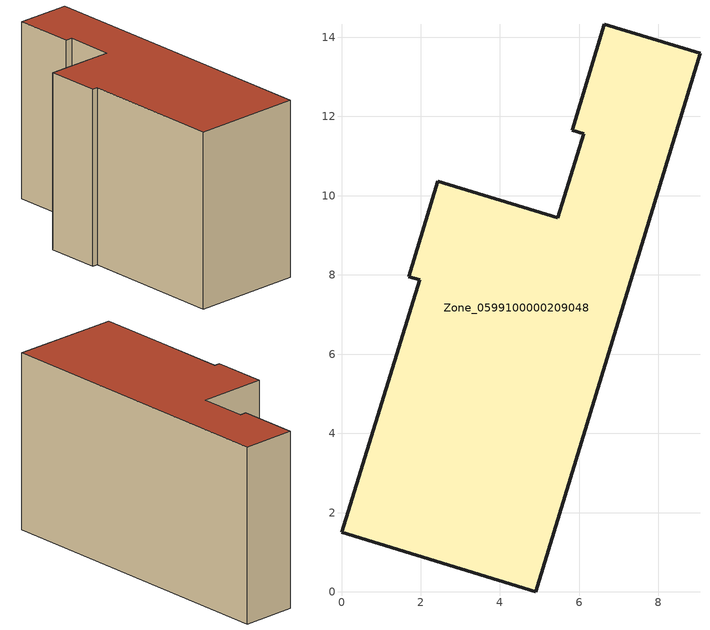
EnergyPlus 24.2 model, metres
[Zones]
Zone_0599100000209048
 floor ground (C_G): 1.97,7.88 1.7,7.96 2.43,10.36 5.46,9.44 6.11,11.56 5.82,11.65 6.63,14.33 9.05,13.59 4.9,0 0,1.5 z0
 wall outside (C_F): 9.05,13.59 6.63,14.33 5.82,11.65 6.11,11.56 5.46,9.44 2.43,10.36 1.7,7.96 1.97,7.88 0,1.5 4.9,0 9.05,13.59 z0:8.26
 roof outside (C_R): 6.11,11.56 5.46,9.44 2.43,10.36 1.7,7.96 1.97,7.88 0,1.5 4.9,0 9.05,13.59 6.63,14.33 5.82,11.65 z8.26
[BUILDING]
Pand.0599100000209048: North Axis=0; Terrain=City; Loads Convergence Tolerance Value=0.04; Temperature Convergence Tolerance Value=0.4; Solar Distribution=FullExterior; Maximum Number of Warmup Days=25; Minimum Number of Warmup Days=1
[Site:Location]
Rotterdam.The.Hague.AP_ZH_NLD Design_Conditions: Latitude=51.96; Longitude=4.45; Time Zone=1; Elevation=-4.5
[SITE:GROUNDTEMPERATURE:BUILDINGSURFACE]
18, 18, 18, 18, 18, 18, 18, 18, 18, 18, 18, 18
[MATERIAL] Thermal Absorptance=0.9; Solar Absorptance=0.7; Visible Absorptance=0.7
Name | Roughness | Thickness | Conductivity | Density | Specific Heat
G.TI.1975-1991 | MediumSmooth | 0.15 | 0.288461 | 540 | 1210
F.TI.1975-1991 | Rough | 0.3 | 0.230769 | 1920 | 840
R.TI.1975-1991 | MediumRough | 0.2 | 0.153846 | 1500 | 1000
[CONSTRUCTION]
C_G: G.TI.1975-1991
C_F: F.TI.1975-1991
C_R: R.TI.1975-1991
[ZONE]
Zone_0599100000209048: Type=1; Multiplier=1; Ceiling Height=Autocalculate; Volume=Autocalculate; Floor Area=autocalculate; Part of Total Floor Area=Yes
[ZONEINFILTRATION:DESIGNFLOWRATE]
Infil_Zone_0599100000209048: Zone or ZoneList or Space or SpaceList=Zone_0599100000209048; Schedule=AlwaysOn; Design Flow Rate Calculation Method=Flow/Area; Flow Rate per Floor Area=0.003; Constant Term Coefficient=1; Temperature Term Coefficient=0; Velocity Term Coefficient=0; Velocity Squared Term Coefficient=0
[HVACTEMPLATE:ZONE:IDEALLOADSAIRSYSTEM]
Zone_0599100000209048: Maximum Heating Supply Air Temperature=50; Minimum Cooling Supply Air Temperature=13; Maximum Heating Supply Air Humidity Ratio=0.0156; Minimum Cooling Supply Air Humidity Ratio=0.0077; Heating Limit=NoLimit; Cooling Limit=NoLimit; Dehumidification Control Type=ConstantSensibleHeatRatio; Cooling Sensible Heat Ratio=0.7; Dehumidification Setpoint=60; Humidification Control Type=None; Humidification Setpoint=30; Outdoor Air Method=None; Outdoor Air Flow Rate per Person=0.00944; Outdoor Air Flow Rate per Zone Floor Area=0; Outdoor Air Flow Rate per Zone=0; Demand Controlled Ventilation Type=None; Outdoor Air Economizer Type=NoEconomizer; Heat Recovery Type=None; Sensible Heat Recovery Effectiveness=0.7; Latent Heat Recovery Effectiveness=0.65
[ZONECONTROL:THERMOSTAT]
ThermostatControl_Zone_0599100000209048: Zone or ZoneList=Zone_0599100000209048; Control Type Schedule=DualSetpointControlType; Control 1=Thermostat_Zone_0599100000209048; Temperature Difference Between Cutout And Setpoint=0
[THERMOSTATSETPOINT:DUALSETPOINT]
Thermostat_Zone_0599100000209048: Heating Setpoint Temperature Schedule=HeatingSetpoint_Zone_0599100000209048; Cooling Setpoint Temperature Schedule=CoolingSetpoint_Zone_0599100000209048
[SCHEDULE:COMPACT]
HeatingSetpoint_Zone_0599100000209048: Through: 12/31, For: AllDays, Until: 24:00, 21
CoolingSetpoint_Zone_0599100000209048: Through: 12/31, For: AllDays, Until: 24:00, 24
DualSetpointControlType: Through: 12/31, For: AllDays, Until: 24:00, 4
AlwaysOn: Through: 12/31, For: AllDays, Until: 24:00, 1
